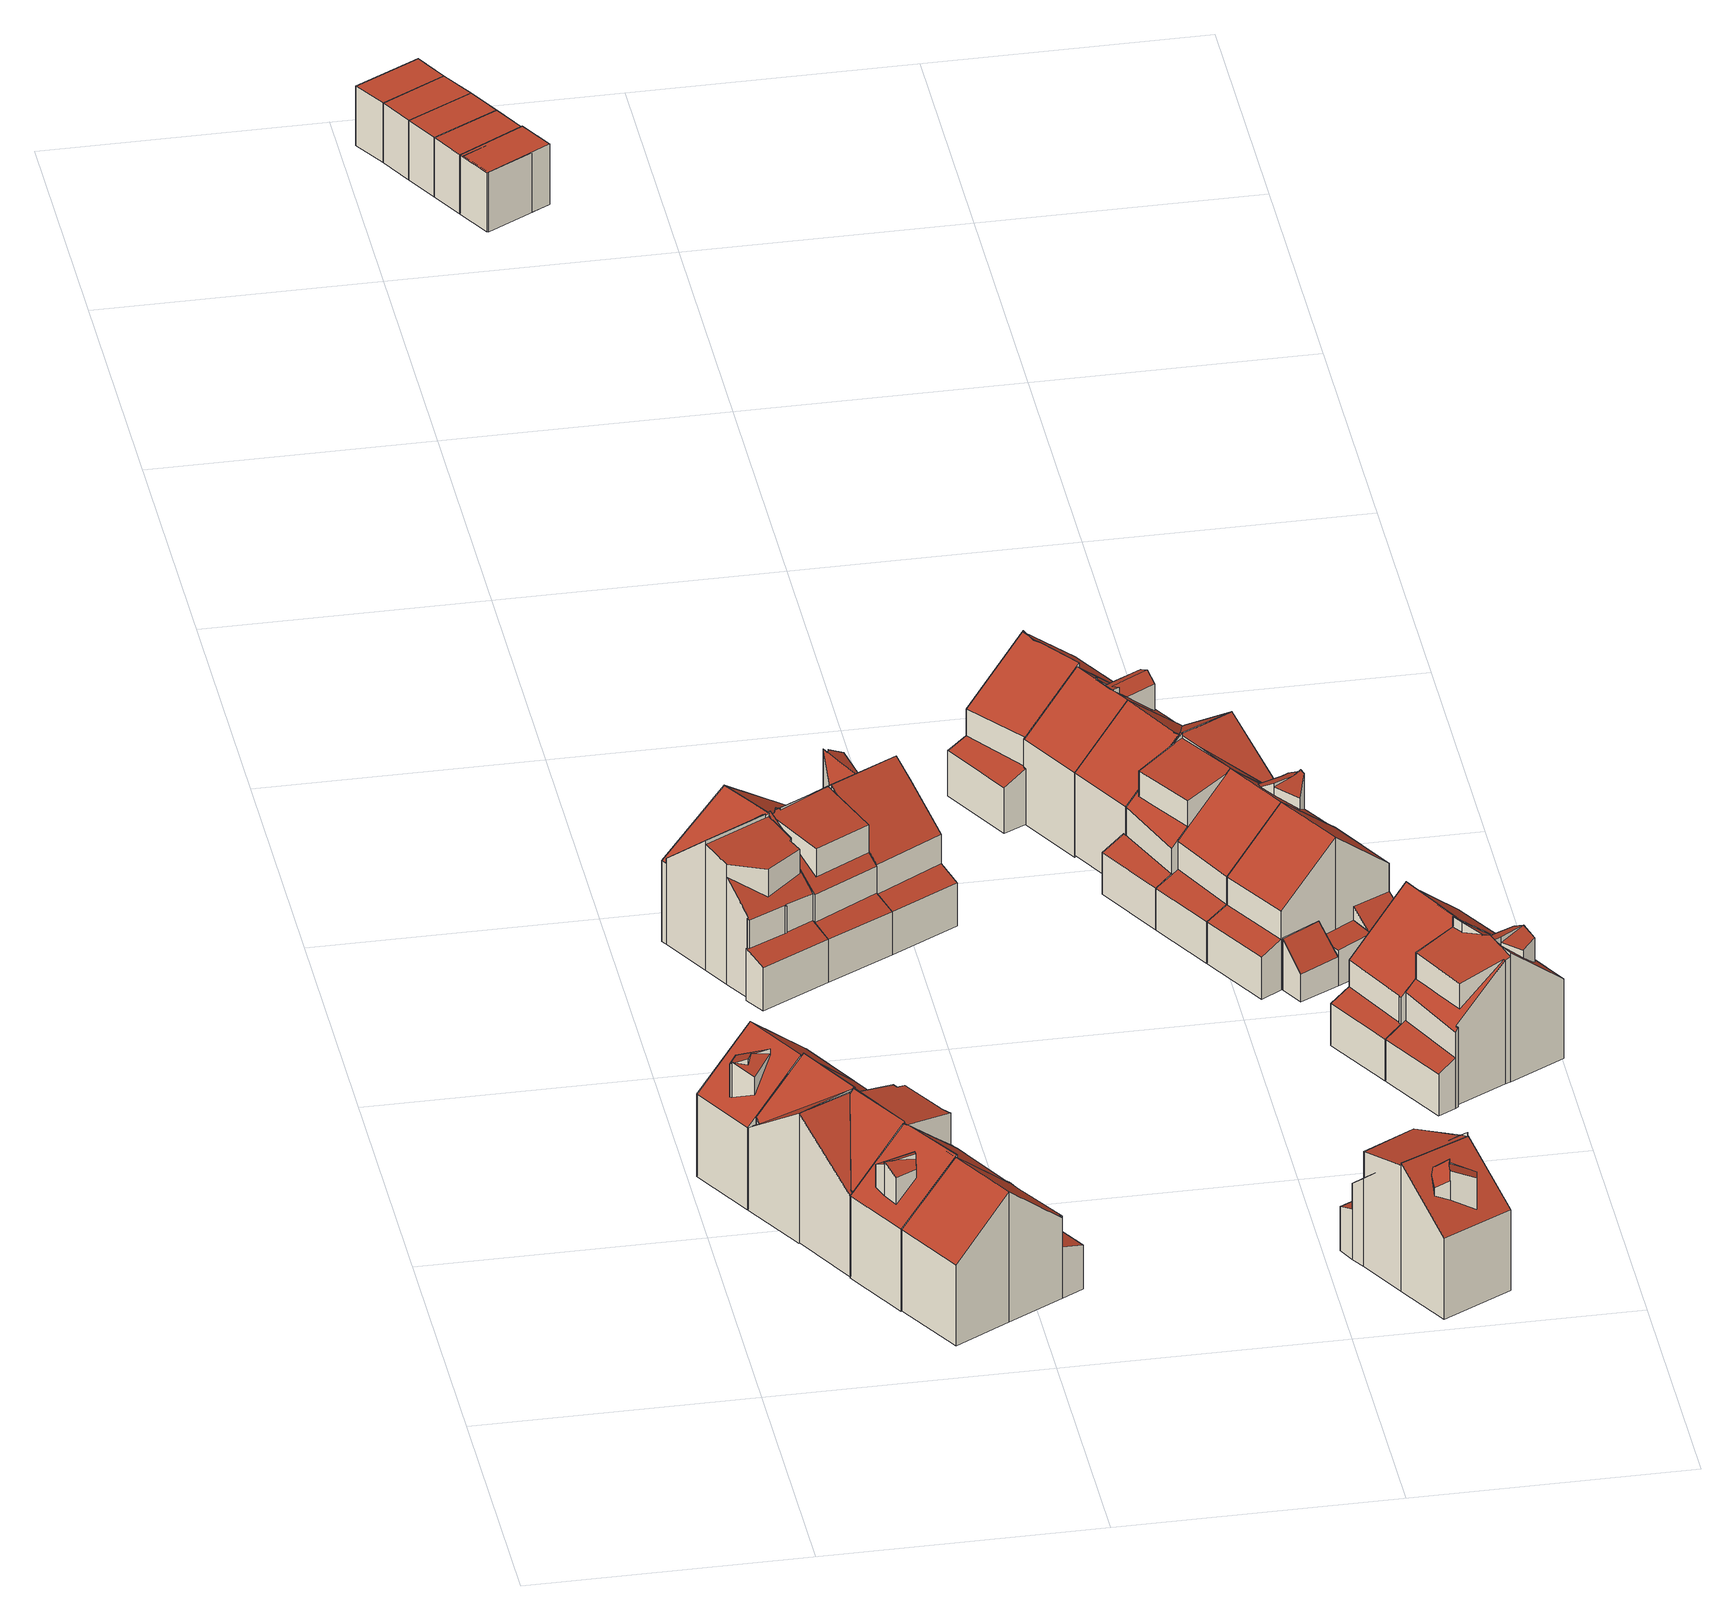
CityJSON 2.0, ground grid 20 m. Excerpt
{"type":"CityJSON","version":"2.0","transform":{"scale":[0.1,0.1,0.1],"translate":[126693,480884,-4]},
"CityObjects":{
"building1":{"type":"Building","attributes":{"b3_dak_type":"slanted","b3_h_dak_50p":5.79,"b3_h_dak_70p":6.6,"b3_h_dak_max":7.45,"b3_h_dak_min":1.31,"b3_h_maaiveld":-2.91,"b3_kas_warenhuis":false,"b3_mutatie_ahn3_ahn4":true,"b3_reconstructie_onvolledig":false,"b3_rmse_lod12":1.64,"b3_rmse_lod13":1.64,"b3_rmse_lod22":0.286,"b3_val3dity_lod12":"[]","b3_val3dity_lod13":"[]","b3_val3dity_lod22":"[]","b3_volume_lod12":470.89,"b3_volume_lod13":470.89,"b3_volume_lod22":423.43,"geconstateerd":false,"oorspronkelijkbouwjaar":2020,"status":"Pand in gebruik"},"children":["building1-1"]},
"building1-1":{"type":"BuildingPart","parents":["building1"],"geometry":[{"type":"Solid","lod":"2.2","boundaries":[[[[0,1,2,3,4,5,6]],[[7,1,0,8]],[[9,2,1,7]],[[8,0,6,10]],[[11,3,2,9]],[[10,6,5,12]],[[13,4,3,11]],[[12,5,4,13]],[[14,15,16,17]],[[18,19,20,21]],[[22,23,24]],[[17,25,24]],[[26,27,28]],[[23,22,28]],[[27,26,29]],[[21,30,29]],[[21,20,21,30]],[[31,32,15,14]],[[25,17,16,19,18]],[[30,21,32,31]],[[13,11,9,7,8]],[[12,13,8,10],[20,19,16,15,32,21]],[[25,18,21,29,26,28,22,24]],[[31,14,17,24,23,28,27,29,30]]]],"semantics":{"surfaces":[{"type":"GroundSurface"},{"type":"WallSurface","on_footprint_edge":true},{"type":"WallSurface","on_footprint_edge":false},{"type":"RoofSurface"}],"values":[[0,1,1,1,1,1,1,1,2,2,2,2,2,2,2,2,2,2,2,2,3,3,3,3]]}}]},
"building2":{"type":"Building","attributes":{"b3_dak_type":"slanted","b3_h_dak_50p":5.95,"b3_h_dak_70p":6.62,"b3_h_dak_max":7.45,"b3_h_dak_min":1.3,"b3_h_maaiveld":-2.86,"b3_kas_warenhuis":false,"b3_mutatie_ahn3_ahn4":false,"b3_reconstructie_onvolledig":false,"b3_rmse_lod12":1.54,"b3_rmse_lod13":1.54,"b3_rmse_lod22":0.446,"b3_val3dity_lod12":"[]","b3_val3dity_lod13":"[]","b3_val3dity_lod22":"[]","b3_volume_lod12":470.59,"b3_volume_lod13":470.59,"b3_volume_lod22":432.98,"geconstateerd":false,"oorspronkelijkbouwjaar":2020,"status":"Pand in gebruik"},"children":["building2-1"]},
"building2-1":{"type":"BuildingPart","parents":["building2"],"geometry":[{"type":"Solid","lod":"2.2","boundaries":[[[[5,33,34,3,35,36,37,38]],[[39,40,34,33,41,42]],[[11,3,34,40]],[[43,35,3,11]],[[12,5,38,44]],[[45,46,40,39]],[[46,36,35,43]],[[42,41,47]],[[48,37,36,46,45]],[[44,38,37,48]],[[41,33,5,12]],[[46,43,11,40]],[[48,45,39,42,47]],[[41,12,44,48,47]]]],"semantics":{"surfaces":[{"type":"GroundSurface"},{"type":"WallSurface","on_footprint_edge":true},{"type":"WallSurface","on_footprint_edge":false},{"type":"RoofSurface"}],"values":[[0,1,1,1,1,2,1,2,1,1,1,3,3,3]]}}]},
"building3":{"type":"Building","attributes":{"b3_dak_type":"slanted","b3_h_dak_50p":6.34,"b3_h_dak_70p":6.74,"b3_h_dak_max":7.46,"b3_h_dak_min":0.6,"b3_h_maaiveld":-2.85,"b3_kas_warenhuis":false,"b3_mutatie_ahn3_ahn4":true,"b3_reconstructie_onvolledig":false,"b3_rmse_lod12":2.55,"b3_rmse_lod13":1.27,"b3_rmse_lod22":0.524,"b3_val3dity_lod12":"[]","b3_val3dity_lod13":"[]","b3_val3dity_lod22":"[]","b3_volume_lod12":579.75,"b3_volume_lod13":515.5,"b3_volume_lod22":491.89,"geconstateerd":false,"oorspronkelijkbouwjaar":2020,"status":"Pand in gebruik"},"children":["building3-1"]},
"building3-1":{"type":"BuildingPart","parents":["building3"],"geometry":[{"type":"Solid","lod":"2.2","boundaries":[[[[49,50,51,52,53,54,55,56,57,58,59,60,61,62,63]],[[64,56,55,65]],[[65,55,54,66]],[[67,63,62,68]],[[69,57,56,64]],[[70,71,52,51,72]],[[73,74,75,76,77]],[[44,49,63,67]],[[78,60,59,79]],[[79,59,58,80,81]],[[66,54,53,82]],[[76,75,82,83]],[[84,61,60,78]],[[85,72,51,50,86]],[[87,68,88]],[[89,90,71,70]],[[86,91,92]],[[93,84,94,95]],[[96,97,98]],[[99,94,98]],[[95,94,99,72,85]],[[91,86,50,49,44]],[[83,82,53,52,71]],[[77,76,90,89]],[[97,96,100,74,73]],[[80,58,57,69]],[[88,68,62,61,84,93]],[[81,80,100,96]],[[91,44,67,68,87,92]],[[90,76,83,71]],[[97,73,77,89,70,72,99,98]],[[81,96,98,94,84,78,79]],[[88,93,95,85,86,92,87]],[[100,80,69,64,65,66,82,75,74]]]],"semantics":{"surfaces":[{"type":"GroundSurface"},{"type":"WallSurface","on_footprint_edge":true},{"type":"WallSurface","on_footprint_edge":false},{"type":"RoofSurface"}],"values":[[0,1,1,1,1,1,2,1,1,1,1,2,1,1,2,2,2,2,2,2,2,1,1,2,2,1,1,2,3,3,3,3,3,3]]}}]},
"building4":{"type":"Building","attributes":{"b3_dak_type":"slanted","b3_h_dak_50p":5.72,"b3_h_dak_70p":6.57,"b3_h_dak_max":7.45,"b3_h_dak_min":1.29,"b3_h_maaiveld":-2.86,"b3_kas_warenhuis":false,"b3_mutatie_ahn3_ahn4":true,"b3_reconstructie_onvolledig":false,"b3_rmse_lod12":1.66,"b3_rmse_lod13":1.66,"b3_rmse_lod22":0.302,"b3_val3dity_lod12":"[]","b3_val3dity_lod13":"[]","b3_val3dity_lod22":"[]","b3_volume_lod12":468.4,"b3_volume_lod13":468.4,"b3_volume_lod22":423.15,"geconstateerd":false,"oorspronkelijkbouwjaar":2020,"status":"Pand in gebruik"},"children":["building4-1"]},
"building4-1":{"type":"BuildingPart","parents":["building4"],"geometry":[{"type":"Solid","lod":"2.2","boundaries":[[[[101,102,103,104,105,106,107]],[[108,102,101,78]],[[78,101,107,109]],[[109,107,106,67]],[[110,103,102,108]],[[67,106,105,111]],[[112,113,114,115]],[[116,117,118]],[[115,119,118]],[[120,104,103,110]],[[121,122,123,124]],[[124,123,125,116]],[[119,115,114,122,121]],[[111,105,104,120,126]],[[117,116,125,127,128]],[[128,127,113,112]],[[126,120,129]],[[119,121,124,116,118]],[[126,129,109,67,111],[114,113,127,125,123,122]],[[128,112,115,118,117]],[[109,129,120,110,108,78]]]],"semantics":{"surfaces":[{"type":"GroundSurface"},{"type":"WallSurface","on_footprint_edge":true},{"type":"WallSurface","on_footprint_edge":false},{"type":"RoofSurface"}],"values":[[0,1,1,1,1,1,2,2,2,1,2,2,2,1,2,2,2,3,3,3,3]]}}]},
"building5":{"type":"Building","attributes":{"b3_dak_type":"slanted","b3_h_dak_50p":5.1,"b3_h_dak_70p":6.08,"b3_h_dak_max":7.45,"b3_h_dak_min":0.68,"b3_h_maaiveld":-2.83,"b3_kas_warenhuis":false,"b3_mutatie_ahn3_ahn4":false,"b3_reconstructie_onvolledig":false,"b3_rmse_lod12":2.27,"b3_rmse_lod13":1.32,"b3_rmse_lod22":0.0343,"b3_val3dity_lod12":"[]","b3_val3dity_lod13":"[]","b3_val3dity_lod22":"[]","b3_volume_lod12":557.76,"b3_volume_lod13":527.18,"b3_volume_lod22":480.89,"geconstateerd":false,"oorspronkelijkbouwjaar":2020,"status":"Pand in gebruik"},"children":["building5-1"]},
"building5-1":{"type":"BuildingPart","parents":["building5"],"geometry":[{"type":"Solid","lod":"2.2","boundaries":[[[[130,131,132,133,134,135,136,137,138,139]],[[140,139,138,141]],[[142,143,144,145]],[[110,135,134,146]],[[147,131,130,148,149]],[[149,148,150,151]],[[152,136,135,110]],[[153,132,131,147]],[[111,133,132,153]],[[148,130,139,140]],[[146,134,133,111]],[[141,138,137,144]],[[145,144,137,136,152]],[[154,155,143,142]],[[151,150,155,154]],[[146,111,153,147]],[[155,150,148,140,141,144,143]],[[151,154,142,145,152,110,146,147,149]]]],"semantics":{"surfaces":[{"type":"GroundSurface"},{"type":"WallSurface","on_footprint_edge":true},{"type":"WallSurface","on_footprint_edge":false},{"type":"RoofSurface"}],"values":[[0,1,2,1,1,2,1,1,1,1,1,1,1,2,2,3,3,3]]}}]},
"building6":{"type":"Building","attributes":{"b3_dak_type":"slanted","b3_h_dak_50p":6.31,"b3_h_dak_70p":6.73,"b3_h_dak_max":7.43,"b3_h_dak_min":0.63,"b3_h_maaiveld":-2.79,"b3_kas_warenhuis":false,"b3_mutatie_ahn3_ahn4":false,"b3_reconstructie_onvolledig":false,"b3_rmse_lod12":2.61,"b3_rmse_lod13":1.13,"b3_rmse_lod22":0.12,"b3_val3dity_lod12":"[]","b3_val3dity_lod13":"[]","b3_val3dity_lod22":"[]","b3_volume_lod12":569.66,"b3_volume_lod13":520.81,"b3_volume_lod22":484.26,"geconstateerd":false,"oorspronkelijkbouwjaar":2020,"status":"Pand in gebruik"},"children":["building6-1"]},
"building6-1":{"type":"BuildingPart","parents":["building6"],"geometry":[{"type":"Solid","lod":"2.2","boundaries":[[[[156,157,158,159,160,161,162,163,164,165,166,167,168]],[[169,170,171,172]],[[173,174,170,169]],[[175,158,157,176]],[[177,159,158,175]],[[178,165,164,179]],[[180,181,182,183]],[[179,164,163,184]],[[183,182,161,160,185]],[[186,187,162,161,182]],[[188,189,190]],[[176,191,190]],[[192,193,194,195]],[[196,185,160,159,177]],[[184,163,162,187]],[[197,167,166,198,199]],[[193,168,167,197]],[[198,166,165,178]],[[199,198,200,201]],[[172,171,187,186]],[[202,203,204,205,206]],[[203,156,168,193,192]],[[205,204,185,196]],[[207,208,181,180]],[[201,200,174,173]],[[191,176,157,156,203,202]],[[206,205,209]],[[189,188,209]],[[195,194,208,207]],[[195,207,180,183,185,204,203,192]],[[174,200,198,178,179,184,187,171,170]],[[206,209,188,190,191,202]],[[189,209,205,196,177,175,176,190]],[[208,194,193,197,199,201,173,169,172,186,182,181]]]],"semantics":{"surfaces":[{"type":"GroundSurface"},{"type":"WallSurface","on_footprint_edge":false},{"type":"WallSurface","on_footprint_edge":true},{"type":"RoofSurface"}],"values":[[0,1,1,2,2,2,1,2,2,2,1,1,1,2,2,2,2,2,1,1,1,2,1,1,1,2,1,1,1,3,3,3,3,3]]}}]},
"building7":{"type":"Building","attributes":{"b3_dak_type":"slanted","b3_h_dak_50p":6.31,"b3_h_dak_70p":6.72,"b3_h_dak_max":7.45,"b3_h_dak_min":0.61,"b3_h_maaiveld":-2.8,"b3_kas_warenhuis":false,"b3_mutatie_ahn3_ahn4":true,"b3_reconstructie_onvolledig":false,"b3_rmse_lod12":2.56,"b3_rmse_lod13":1.12,"b3_rmse_lod22":0.126,"b3_val3dity_lod12":"[]","b3_val3dity_lod13":"[]","b3_val3dity_lod22":"[]","b3_volume_lod12":567.32,"b3_volume_lod13":522.47,"b3_volume_lod22":487.91,"geconstateerd":false,"oorspronkelijkbouwjaar":2020,"status":"Pand in gebruik"},"children":["building7-1"]},
"building7-1":{"type":"BuildingPart","parents":["building7"],"geometry":[{"type":"Solid","lod":"2.2","boundaries":[[[[210,211,163,212,213,159,214,215,216,217]],[[218,219,220]],[[221,222,223]],[[224,225,223]],[[226,227,228]],[[222,221,228]],[[229,214,159,177]],[[230,212,163,184]],[[184,163,211,231]],[[232,233,234]],[[225,216,215,233,232]],[[233,215,214,229]],[[177,159,213,220]],[[220,213,212,230,235]],[[234,236,226]],[[237,238,239]],[[240,219,218,239]],[[238,237,241,242]],[[242,241,217,216,225,224]],[[243,244,210,217,241]],[[231,211,210,244]],[[227,226,236,245,246]],[[219,240,247]],[[246,245,247]],[[235,230,244,243]],[[234,226,228,221,223,225,232]],[[219,247,245,236,234,233,229,177,220]],[[244,230,184,231]],[[246,247,240,239,238,242,224,223,222,228,227]],[[235,243,241,237,239,218,220]]]],"semantics":{"surfaces":[{"type":"GroundSurface"},{"type":"WallSurface","on_footprint_edge":false},{"type":"WallSurface","on_footprint_edge":true},{"type":"RoofSurface"}],"values":[[0,1,1,1,1,1,2,2,2,1,2,2,2,2,1,1,1,1,2,2,2,1,1,1,1,3,3,3,3,3]]}}]},
"building8":{"type":"Building","attributes":{"b3_dak_type":"slanted","b3_h_dak_50p":5.5,"b3_h_dak_70p":6.53,"b3_h_dak_max":7.46,"b3_h_dak_min":0.61,"b3_h_maaiveld":-2.78,"b3_kas_warenhuis":false,"b3_mutatie_ahn3_ahn4":true,"b3_reconstructie_onvolledig":false,"b3_rmse_lod12":2.54,"b3_rmse_lod13":1.35,"b3_rmse_lod22":0.0674,"b3_val3dity_lod12":"[]","b3_val3dity_lod13":"[]","b3_val3dity_lod22":"[]","b3_volume_lod12":577.76,"b3_volume_lod13":533.74,"b3_volume_lod22":483.46,"geconstateerd":false,"oorspronkelijkbouwjaar":2020,"status":"Pand in gebruik"},"children":["building8-1"]},
"building8-1":{"type":"BuildingPart","parents":["building8"],"geometry":[{"type":"Solid","lod":"2.2","boundaries":[[[[248,249,250,251,252,211,210,253,214]],[[254,255,256,257]],[[257,256,258]],[[259,260,261,262]],[[263,252,251,261]],[[264,248,214,229]],[[262,261,251,250,265]],[[231,211,252,263]],[[260,210,211,231]],[[265,250,249,266]],[[229,214,253,267]],[[267,253,210,260,259]],[[266,249,248,264]],[[268,269,270]],[[271,272,270]],[[269,268,273]],[[274,275,255,254]],[[272,271,275,274]],[[260,231,263,261]],[[266,267,259,262,265]],[[258,273,276,254,257]],[[272,274,254,276,273,268,270]],[[267,266,264,229],[271,270,269,273,258,256,255,275]]]],"semantics":{"surfaces":[{"type":"GroundSurface"},{"type":"WallSurface","on_footprint_edge":false},{"type":"WallSurface","on_footprint_edge":true},{"type":"RoofSurface"}],"values":[[0,1,1,1,2,2,2,2,2,2,2,2,2,1,1,1,1,1,3,3,3,3,3]]}}]},
"building9":{"type":"Building","attributes":{"b3_dak_type":"slanted","b3_h_dak_50p":6.37,"b3_h_dak_70p":6.71,"b3_h_dak_max":7.44,"b3_h_dak_min":0.67,"b3_h_maaiveld":-2.83,"b3_kas_warenhuis":false,"b3_mutatie_ahn3_ahn4":false,"b3_reconstructie_onvolledig":false,"b3_rmse_lod12":2.59,"b3_rmse_lod13":1.27,"b3_rmse_lod22":0.125,"b3_val3dity_lod12":"[]","b3_val3dity_lod13":"[]","b3_val3dity_lod22":"[]","b3_volume_lod12":592.82,"b3_volume_lod13":550.55,"b3_volume_lod22":502.26,"geconstateerd":false,"oorspronkelijkbouwjaar":2020,"status":"Pand in gebruik"},"children":["building9-1"]},
"building9-1":{"type":"BuildingPart","parents":["building9"],"geometry":[{"type":"Solid","lod":"2.2","boundaries":[[[[277,278,279,280,281,282,283,284,285,286,287]],[[288,289,290,291]],[[292,281,280,293]],[[294,282,281,292,295]],[[293,280,279,296]],[[297,298,299,300]],[[298,297,301]],[[302,286,285,303]],[[304,305,289,288]],[[303,285,284,306,307]],[[308,291,290,309]],[[291,308,310]],[[300,311,310]],[[311,300,299,305,304]],[[312,313,287,286,302]],[[314,315,316,317]],[[317,316,277,287,313]],[[296,279,278,318]],[[319,320,283,282,294]],[[315,314,321]],[[320,319,321]],[[322,318,278,277,316]],[[306,284,283,320]],[[307,306,313,312]],[[295,292,318,322]],[[300,310,308,309,323,301,297]],[[311,304,288,291,310]],[[318,292,293,296]],[[313,306,320,321,314,317]],[[307,312,302,303],[299,298,301,323,309,290,289,305]],[[295,322,316,315,321,319,294]]]],"semantics":{"surfaces":[{"type":"GroundSurface"},{"type":"WallSurface","on_footprint_edge":false},{"type":"WallSurface","on_footprint_edge":true},{"type":"RoofSurface"}],"values":[[0,1,2,2,2,1,1,2,1,2,1,1,1,1,2,1,2,2,2,1,1,2,2,1,1,3,3,3,3,3,3]]}}]},
"building10":{"type":"Building","attributes":{"b3_dak_type":"multiple horizontal","b3_h_dak_50p":1.91,"b3_h_dak_70p":1.93,"b3_h_dak_max":2.13,"b3_h_dak_min":1.76,"b3_h_maaiveld":-2.81,"b3_kas_warenhuis":false,"b3_mutatie_ahn3_ahn4":false,"b3_reconstructie_onvolledig":false,"b3_rmse_lod12":0.0413,"b3_rmse_lod13":0.0413,"b3_rmse_lod22":0.0401,"b3_val3dity_lod12":"[]","b3_val3dity_lod13":"[]","b3_val3dity_lod22":"[]","b3_volume_lod12":68.98,"b3_volume_lod13":68.98,"b3_volume_lod22":68.89,"geconstateerd":false,"oorspronkelijkbouwjaar":1985,"status":"Pand in gebruik"},"children":["building10-1"]},
"building10-1":{"type":"BuildingPart","parents":["building10"],"geometry":[{"type":"Solid","lod":"2.2","boundaries":[[[[324,325,326,327]],[[328,325,324,329]],[[329,324,327,330]],[[331,326,325,328]],[[330,327,326,331]],[[330,331,328,329]]]],"semantics":{"surfaces":[{"type":"GroundSurface"},{"type":"WallSurface","on_footprint_edge":true},{"type":"RoofSurface"}],"values":[[0,1,1,1,1,2]]}}]},
"building11":{"type":"Building","attributes":{"b3_dak_type":"multiple horizontal","b3_h_dak_50p":1.9,"b3_h_dak_70p":1.92,"b3_h_dak_max":2.19,"b3_h_dak_min":1.8,"b3_h_maaiveld":-2.81,"b3_kas_warenhuis":false,"b3_mutatie_ahn3_ahn4":false,"b3_reconstructie_onvolledig":false,"b3_rmse_lod12":0.0445,"b3_rmse_lod13":0.0445,"b3_rmse_lod22":0.0425,"b3_val3dity_lod12":"[]","b3_val3dity_lod13":"[]","b3_val3dity_lod22":"[]","b3_volume_lod12":69.03,"b3_volume_lod13":69.03,"b3_volume_lod22":68.92,"geconstateerd":false,"oorspronkelijkbouwjaar":1985,"status":"Pand in gebruik"},"children":["building11-1"]},
"building11-1":{"type":"BuildingPart","parents":["building11"],"geometry":[{"type":"Solid","lod":"2.2","boundaries":[[[[332,325,324,333]],[[328,325,332,334]],[[334,332,333,335]],[[329,324,325,328]],[[335,333,324,329]],[[335,329,328,334]]]],"semantics":{"surfaces":[{"type":"GroundSurface"},{"type":"WallSurface","on_footprint_edge":true},{"type":"RoofSurface"}],"values":[[0,1,1,1,1,2]]}}]},
"building12":{"type":"Building","attributes":{"b3_dak_type":"multiple horizontal","b3_h_dak_50p":1.9,"b3_h_dak_70p":1.92,"b3_h_dak_max":2.02,"b3_h_dak_min":1.79,"b3_h_maaiveld":-2.81,"b3_kas_warenhuis":false,"b3_mutatie_ahn3_ahn4":false,"b3_reconstructie_onvolledig":false,"b3_rmse_lod12":0.0365,"b3_rmse_lod13":0.0365,"b3_rmse_lod22":0.0341,"b3_val3dity_lod12":"[]","b3_val3dity_lod13":"[]","b3_val3dity_lod22":"[]","b3_volume_lod12":68.98,"b3_volume_lod13":68.98,"b3_volume_lod22":68.9,"geconstateerd":false,"oorspronkelijkbouwjaar":1985,"status":"Pand in gebruik"},"children":["building12-1"]},
"building12-1":{"type":"BuildingPart","parents":["building12"],"geometry":[{"type":"Solid","lod":"2.2","boundaries":[[[[336,332,333,337]],[[334,332,336,338]],[[338,336,337,339]],[[335,333,332,334]],[[339,337,333,335]],[[339,335,334,338]]]],"semantics":{"surfaces":[{"type":"GroundSurface"},{"type":"WallSurface","on_footprint_edge":true},{"type":"RoofSurface"}],"values":[[0,1,1,1,1,2]]}}]},
"building13":{"type":"Building","attributes":{"b3_dak_type":"multiple horizontal","b3_h_dak_50p":1.9,"b3_h_dak_70p":1.92,"b3_h_dak_max":2.1,"b3_h_dak_min":1.82,"b3_h_maaiveld":-2.81,"b3_kas_warenhuis":false,"b3_mutatie_ahn3_ahn4":false,"b3_reconstructie_onvolledig":false,"b3_rmse_lod12":0.0391,"b3_rmse_lod13":0.0391,"b3_rmse_lod22":0.0359,"b3_val3dity_lod12":"[]","b3_val3dity_lod13":"[]","b3_val3dity_lod22":"[]","b3_volume_lod12":69.06,"b3_volume_lod13":69.06,"b3_volume_lod22":68.95,"geconstateerd":false,"oorspronkelijkbouwjaar":1985,"status":"Pand in gebruik"},"children":["building13-1"]},
"building13-1":{"type":"BuildingPart","parents":["building13"],"geometry":[{"type":"Solid","lod":"2.2","boundaries":[[[[337,340,341,336]],[[342,340,337,339]],[[343,341,340,342]],[[339,337,336,338]],[[338,336,341,343]],[[338,343,342,339]]]],"semantics":{"surfaces":[{"type":"GroundSurface"},{"type":"WallSurface","on_footprint_edge":true},{"type":"RoofSurface"}],"values":[[0,1,1,1,1,2]]}}]},
"building14":{"type":"Building","attributes":{"b3_dak_type":"slanted","b3_h_dak_50p":5.07,"b3_h_dak_70p":6.05,"b3_h_dak_max":7.44,"b3_h_dak_min":0.56,"b3_h_maaiveld":-2.97,"b3_kas_warenhuis":false,"b3_mutatie_ahn3_ahn4":false,"b3_reconstructie_onvolledig":false,"b3_rmse_lod12":2.38,"b3_rmse_lod13":1.23,"b3_rmse_lod22":0.0497,"b3_val3dity_lod12":"[]","b3_val3dity_lod13":"[]","b3_val3dity_lod22":"[]","b3_volume_lod12":564.44,"b3_volume_lod13":525.5,"b3_volume_lod22":486.14,"geconstateerd":false,"oorspronkelijkbouwjaar":2020,"status":"Pand in gebruik"},"children":["building14-1"]},
"building14-1":{"type":"BuildingPart","parents":["building14"],"geometry":[{"type":"Solid","lod":"2.2","boundaries":[[[[344,345,346,347,348,349,350,351,352,353]],[[354,348,347,355]],[[356,357,358]],[[359,354,358]],[[360,352,351,361]],[[361,351,350,362]],[[363,346,345,364]],[[365,353,352,360]],[[355,347,346,363]],[[366,367,349,348,354,359]],[[368,369,367,366]],[[362,350,349,367]],[[357,356,370]],[[364,371,370]],[[371,364,345,344,369,368]],[[369,344,353,365]],[[364,370,356,358,354,355,363]],[[371,368,366,359,358,357,370]],[[369,365,360,361,362,367]]]],"semantics":{"surfaces":[{"type":"GroundSurface"},{"type":"WallSurface","on_footprint_edge":true},{"type":"WallSurface","on_footprint_edge":false},{"type":"RoofSurface"}],"values":[[0,1,2,2,1,1,1,1,1,1,2,1,2,2,1,1,3,3,3]]}}]},
"building15":{"type":"Building","attributes":{"b3_dak_type":"multiple horizontal","b3_h_dak_50p":1.95,"b3_h_dak_70p":1.96,"b3_h_dak_max":2.13,"b3_h_dak_min":1.84,"b3_h_maaiveld":-2.81,"b3_kas_warenhuis":false,"b3_mutatie_ahn3_ahn4":false,"b3_reconstructie_onvolledig":false,"b3_rmse_lod12":0.0426,"b3_rmse_lod13":0.0426,"b3_rmse_lod22":0.0413,"b3_val3dity_lod12":"[]","b3_val3dity_lod13":"[]","b3_val3dity_lod22":"[]","b3_volume_lod12":74.94,"b3_volume_lod13":74.94,"b3_volume_lod22":74.86,"geconstateerd":false,"oorspronkelijkbouwjaar":1985,"status":"Pand in gebruik"},"children":["building15-1"]},
"building15-1":{"type":"BuildingPart","parents":["building15"],"geometry":[{"type":"Solid","lod":"2.2","boundaries":[[[[372,341,340,373]],[[343,341,372,374]],[[374,372,373,375]],[[376,340,341,343]],[[375,373,340,376]],[[375,376,343,374]]]],"semantics":{"surfaces":[{"type":"GroundSurface"},{"type":"WallSurface","on_footprint_edge":true},{"type":"RoofSurface"}],"values":[[0,1,1,1,1,2]]}}]},
"building16":{"type":"Building","attributes":{"b3_dak_type":"multiple horizontal","b3_h_dak_50p":1.9,"b3_h_dak_70p":1.92,"b3_h_dak_max":2.08,"b3_h_dak_min":1.74,"b3_h_maaiveld":-2.8,"b3_kas_warenhuis":false,"b3_mutatie_ahn3_ahn4":false,"b3_reconstructie_onvolledig":false,"b3_rmse_lod12":0.0402,"b3_rmse_lod13":0.0402,"b3_rmse_lod22":0.0395,"b3_val3dity_lod12":"[]","b3_val3dity_lod13":"[]","b3_val3dity_lod22":"[]","b3_volume_lod12":65.91,"b3_volume_lod13":65.91,"b3_volume_lod22":65.81,"geconstateerd":false,"oorspronkelijkbouwjaar":1900,"status":"Pand ten onrechte opgevoerd"},"children":["building16-1"]},
"building16-1":{"type":"BuildingPart","parents":["building16"],"geometry":[{"type":"Solid","lod":"2.2","boundaries":[[[[377,378,379,373]],[[380,378,377,381]],[[381,377,373,382]],[[383,379,378,380]],[[382,373,379,383]],[[382,383,380,381]]]],"semantics":{"surfaces":[{"type":"GroundSurface"},{"type":"WallSurface","on_footprint_edge":true},{"type":"RoofSurface"}],"values":[[0,1,1,1,1,2]]}}]},
"building17":{"type":"Building","attributes":{"b3_dak_type":"slanted","b3_h_dak_50p":5.98,"b3_h_dak_70p":6.68,"b3_h_dak_max":7.45,"b3_h_dak_min":3.43,"b3_h_maaiveld":-3.07,"b3_kas_warenhuis":false,"b3_mutatie_ahn3_ahn4":false,"b3_reconstructie_onvolledig":false,"b3_rmse_lod12":1.45,"b3_rmse_lod13":1.45,"b3_rmse_lod22":0.0523,"b3_val3dity_lod12":"[]","b3_val3dity_lod13":"[]","b3_val3dity_lod22":"[]","b3_volume_lod12":479.78,"b3_volume_lod13":479.78,"b3_volume_lod22":432.92,"geconstateerd":false,"oorspronkelijkbouwjaar":2020,"status":"Pand in gebruik"},"children":["building17-1"]},
"building17-1":{"type":"BuildingPart","parents":["building17"],"geometry":[{"type":"Solid","lod":"2.2","boundaries":[[[[384,385,386,387,388,389]],[[390,391,392,393]],[[394,395,391,390]],[[396,386,385,397]],[[398,384,389,355]],[[399,387,386,396]],[[355,389,388,400]],[[400,388,387,399]],[[401,402,403]],[[395,394,403]],[[397,385,384,398]],[[404,405,406]],[[392,391,406]],[[407,408,409]],[[405,404,410,411]],[[411,410,412,413]],[[408,414,415]],[[413,412,415]],[[402,401,414,408,407]],[[411,393,392,406,405]],[[408,415,412,410,404,406,391,395,397,398,355,400,409]],[[402,407,409,400,399,396,397,395,403]],[[414,401,403,394,390,393,411,413,415]]]],"semantics":{"surfaces":[{"type":"GroundSurface"},{"type":"WallSurface","on_footprint_edge":false},{"type":"WallSurface","on_footprint_edge":true},{"type":"RoofSurface"}],"values":[[0,1,1,2,2,2,2,2,1,1,2,1,1,1,1,1,1,1,1,3,3,3,3]]}}]},
"building18":{"type":"Building","attributes":{"b3_dak_type":"slanted","b3_h_dak_50p":6.02,"b3_h_dak_70p":6.68,"b3_h_dak_max":7.47,"b3_h_dak_min":3.61,"b3_h_maaiveld":-2.94,"b3_kas_warenhuis":false,"b3_mutatie_ahn3_ahn4":true,"b3_reconstructie_onvolledig":false,"b3_rmse_lod12":1.26,"b3_rmse_lod13":1.26,"b3_rmse_lod22":0.0312,"b3_val3dity_lod12":"[]","b3_val3dity_lod13":"[]","b3_val3dity_lod22":"[]","b3_volume_lod12":472.98,"b3_volume_lod13":472.98,"b3_volume_lod22":436.44,"geconstateerd":false,"oorspronkelijkbouwjaar":2020,"status":"Pand in gebruik"},"children":["building18-1"]},
"building18-1":{"type":"BuildingPart","parents":["building18"],"geometry":[{"type":"Solid","lod":"2.2","boundaries":[[[[416,417,418,419,420,421,422]],[[396,421,420,423]],[[424,416,422,397]],[[397,422,421,396]],[[423,420,419,425,426]],[[425,419,418,427]],[[428,429,430]],[[427,418,417,429,428]],[[429,417,416,424]],[[431,432,433]],[[426,425,432,431]],[[431,433,430,429,424,397]],[[426,431,397,396,423]],[[432,425,427,428,430,433]]]],"semantics":{"surfaces":[{"type":"GroundSurface"},{"type":"WallSurface","on_footprint_edge":true},{"type":"WallSurface","on_footprint_edge":false},{"type":"RoofSurface"}],"values":[[0,1,1,1,1,1,2,1,1,2,2,3,3,3]]}}]},
"building19":{"type":"Building","attributes":{"b3_dak_type":"slanted","b3_h_dak_50p":6.25,"b3_h_dak_70p":6.79,"b3_h_dak_max":7.45,"b3_h_dak_min":0.52,"b3_h_maaiveld":-2.66,"b3_kas_warenhuis":false,"b3_mutatie_ahn3_ahn4":true,"b3_reconstructie_onvolledig":false,"b3_rmse_lod12":2.64,"b3_rmse_lod13":1.14,"b3_rmse_lod22":0.162,"b3_val3dity_lod12":"[]","b3_val3dity_lod13":"[]","b3_val3dity_lod22":"[]","b3_volume_lod12":564.94,"b3_volume_lod13":517.68,"b3_volume_lod22":479.53,"geconstateerd":false,"oorspronkelijkbouwjaar":2020,"status":"Pand in gebruik"},"children":["building19-1"]},
"building19-1":{"type":"BuildingPart","parents":["building19"],"geometry":[{"type":"Solid","lod":"2.2","boundaries":[[[[434,435,436,437,438,439,440,441,442,443,444]],[[445,446,435,434,447,423]],[[448,443,442,449]],[[449,442,441,450]],[[423,447,450,451]],[[452,444,443,448]],[[447,434,444,452]],[[427,436,435,446]],[[453,437,436,427]],[[454,438,437,453]],[[455,456,457]],[[458,459,460,457]],[[460,459,446,445]],[[461,462,440,439,463]],[[451,450,441,440,462]],[[463,439,438,454,464]],[[464,454,465]],[[459,458,466]],[[456,455,462,461]],[[447,452,448,449,450]],[[459,466,463,464,465]],[[459,465,454,453,427,446]],[[462,455,457,460,445,423,451]],[[456,461,463,466,458,457]]]],"semantics":{"surfaces":[{"type":"GroundSurface"},{"type":"WallSurface","on_footprint_edge":true},{"type":"WallSurface","on_footprint_edge":false},{"type":"RoofSurface"}],"values":[[0,1,1,1,2,1,1,1,1,1,2,2,2,1,1,1,2,2,2,3,3,3,3,3]]}}]},
"building20":{"type":"Building","attributes":{"b3_dak_type":"slanted","b3_h_dak_50p":0.22,"b3_h_dak_70p":0.39,"b3_h_dak_max":6.14,"b3_h_dak_min":-2.44,"b3_h_maaiveld":-2.72,"b3_kas_warenhuis":false,"b3_mutatie_ahn3_ahn4":false,"b3_reconstructie_onvolledig":false,"b3_rmse_lod12":2.23,"b3_rmse_lod13":2.23,"b3_rmse_lod22":1.69,"b3_val3dity_lod12":"[]","b3_val3dity_lod13":"[]","b3_val3dity_lod22":"[]","b3_volume_lod12":18.55,"b3_volume_lod13":18.55,"b3_volume_lod22":19.93,"geconstateerd":false,"oorspronkelijkbouwjaar":2020,"status":"Pand in gebruik"},"children":["building20-1"]},
"building20-1":{"type":"BuildingPart","parents":["building20"],"geometry":[{"type":"Solid","lod":"2.2","boundaries":[[[[467,468,469,470]],[[471,468,467,472]],[[472,467,470,473]],[[474,469,468,471]],[[473,470,469,474]],[[473,474,471,472]]]],"semantics":{"surfaces":[{"type":"GroundSurface"},{"type":"WallSurface","on_footprint_edge":true},{"type":"RoofSurface"}],"values":[[0,1,1,1,1,2]]}}]},
"building21":{"type":"Building","attributes":{"b3_dak_type":"slanted","b3_h_dak_50p":5.37,"b3_h_dak_70p":6.48,"b3_h_dak_max":7.46,"b3_h_dak_min":0.38,"b3_h_maaiveld":-2.69,"b3_kas_warenhuis":false,"b3_mutatie_ahn3_ahn4":true,"b3_reconstructie_onvolledig":false,"b3_rmse_lod12":2.65,"b3_rmse_lod13":1.36,"b3_rmse_lod22":0.0571,"b3_val3dity_lod12":"[]","b3_val3dity_lod13":"[]","b3_val3dity_lod22":"[]","b3_volume_lod12":546.51,"b3_volume_lod13":502.49,"b3_volume_lod22":453.26,"geconstateerd":false,"oorspronkelijkbouwjaar":2020,"status":"Pand in gebruik"},"children":["building21-1"]},
"building21-1":{"type":"BuildingPart","parents":["building21"],"geometry":[{"type":"Solid","lod":"2.2","boundaries":[[[[475,437,476,477,478,479,442,480]],[[481,437,475,482]],[[483,480,442,449]],[[482,475,480,483,484]],[[485,476,437,481]],[[449,442,479,486]],[[487,488,489]],[[490,491,478,477,492]],[[486,479,478,491]],[[492,477,476,485]],[[484,483,491,490]],[[493,494,495,496]],[[497,498,499,500]],[[501,502,503]],[[495,494,503]],[[494,493,498,497]],[[504,505,488,487]],[[502,506,505,504]],[[500,499,506,502,501]],[[491,483,449,486]],[[492,482,484,490]],[[502,504,487,489,496,495,503]],[[500,501,503,494,497]],[[482,492,485,481],[506,499,498,493,496,489,488,505]]]],"semantics":{"surfaces":[{"type":"GroundSurface"},{"type":"WallSurface","on_footprint_edge":true},{"type":"WallSurface","on_footprint_edge":false},{"type":"RoofSurface"}],"values":[[0,1,1,1,1,1,2,1,1,1,2,2,2,2,2,2,2,2,2,3,3,3,3,3]]}}]},
"building22":{"type":"Building","attributes":{"b3_dak_type":"slanted","b3_h_dak_50p":5.08,"b3_h_dak_70p":6.04,"b3_h_dak_max":7.44,"b3_h_dak_min":0.55,"b3_h_maaiveld":-2.71,"b3_kas_warenhuis":false,"b3_mutatie_ahn3_ahn4":false,"b3_reconstructie_onvolledig":false,"b3_rmse_lod12":2.37,"b3_rmse_lod13":1.26,"b3_rmse_lod22":0.0514,"b3_val3dity_lod12":"[]","b3_val3dity_lod13":"[]","b3_val3dity_lod22":"[]","b3_volume_lod12":543.72,"b3_volume_lod13":507.49,"b3_volume_lod22":467.1,"geconstateerd":false,"oorspronkelijkbouwjaar":2020,"status":"Pand in gebruik"},"children":["building22-1"]},
"building22-1":{"type":"BuildingPart","parents":["building22"],"geometry":[{"type":"Solid","lod":"2.2","boundaries":[[[[507,508,479,478,477,476,509,510]],[[511,476,477,492]],[[512,508,507,513]],[[490,491,513,514]],[[515,509,476,511]],[[486,479,508,512]],[[516,510,509,515]],[[492,477,478,491,490]],[[491,478,479,486]],[[514,513,507,510,516]],[[516,515,511,492]],[[491,486,512,513]],[[514,516,492,490]]]],"semantics":{"surfaces":[{"type":"GroundSurface"},{"type":"WallSurface","on_footprint_edge":true},{"type":"WallSurface","on_footprint_edge":false},{"type":"RoofSurface"}],"values":[[0,1,1,2,1,1,1,1,1,1,3,3,3]]}}]},
"building23":{"type":"Building","attributes":{"b3_dak_type":"slanted","b3_h_dak_50p":0.19,"b3_h_dak_70p":0.28,"b3_h_dak_max":1.55,"b3_h_dak_min":-2.38,"b3_h_maaiveld":-2.73,"b3_kas_warenhuis":false,"b3_mutatie_ahn3_ahn4":false,"b3_reconstructie_onvolledig":false,"b3_rmse_lod12":1.68,"b3_rmse_lod13":1.68,"b3_rmse_lod22":1.67,"b3_val3dity_lod12":"[]","b3_val3dity_lod13":"[]","b3_val3dity_lod22":"[]","b3_volume_lod12":17.38,"b3_volume_lod13":17.38,"b3_volume_lod22":17.38,"geconstateerd":false,"oorspronkelijkbouwjaar":2020,"status":"Pand in gebruik"},"children":["building23-1"]},
"building23-1":{"type":"BuildingPart","parents":["building23"],"geometry":[{"type":"Solid","lod":"2.2","boundaries":[[[[470,517,518,467]],[[519,517,470,520]],[[521,518,517,519]],[[520,470,467,522]],[[522,467,518,521]],[[522,521,519,520]]]],"semantics":{"surfaces":[{"type":"GroundSurface"},{"type":"WallSurface","on_footprint_edge":true},{"type":"RoofSurface"}],"values":[[0,1,1,1,1,2]]}}]},
"building24":{"type":"Building","attributes":{"b3_dak_type":"slanted","b3_h_dak_50p":5.13,"b3_h_dak_70p":6.03,"b3_h_dak_max":7.44,"b3_h_dak_min":0.49,"b3_h_maaiveld":-2.71,"b3_kas_warenhuis":false,"b3_mutatie_ahn3_ahn4":true,"b3_reconstructie_onvolledig":false,"b3_rmse_lod12":2.38,"b3_rmse_lod13":1.22,"b3_rmse_lod22":0.0626,"b3_val3dity_lod12":"[]","b3_val3dity_lod13":"[]","b3_val3dity_lod22":"[]","b3_volume_lod12":545.73,"b3_volume_lod13":512.67,"b3_volume_lod22":470.86,"geconstateerd":false,"oorspronkelijkbouwjaar":2020,"status":"Pand in gebruik"},"children":["building24-1"]},
"building24-1":{"type":"BuildingPart","parents":["building24"],"geometry":[{"type":"Solid","lod":"2.2","boundaries":[[[[523,524,525,526,527,528,529,530]],[[531,532,527,526,533,534]],[[535,528,527,532]],[[536,537,523,530,538]],[[539,529,528,535]],[[540,525,524,541]],[[538,532,531]],[[538,530,529,539]],[[533,526,525,540]],[[542,543,544,545]],[[534,533,543,542]],[[541,524,523,537]],[[545,544,537,536]],[[538,539,535,532]],[[545,536,538,531,534,542]],[[537,544,543,533,540,541]]]],"semantics":{"surfaces":[{"type":"GroundSurface"},{"type":"WallSurface","on_footprint_edge":true},{"type":"WallSurface","on_footprint_edge":false},{"type":"RoofSurface"}],"values":[[0,1,1,1,1,1,2,1,1,2,2,1,2,3,3,3]]}}]},
"building25":{"type":"Building","attributes":{"b3_dak_type":"slanted","b3_h_dak_50p":6.34,"b3_h_dak_70p":6.75,"b3_h_dak_max":7.45,"b3_h_dak_min":0.59,"b3_h_maaiveld":-2.67,"b3_kas_warenhuis":false,"b3_mutatie_ahn3_ahn4":true,"b3_reconstructie_onvolledig":false,"b3_rmse_lod12":2.7,"b3_rmse_lod13":1.27,"b3_rmse_lod22":0.137,"b3_val3dity_lod12":"[]","b3_val3dity_lod13":"[]","b3_val3dity_lod22":"[]","b3_volume_lod12":563.52,"b3_volume_lod13":514.12,"b3_volume_lod22":469.03,"geconstateerd":false,"oorspronkelijkbouwjaar":2020,"status":"Pand in gebruik"},"children":["building25-1"]},
"building25-1":{"type":"BuildingPart","parents":["building25"],"geometry":[{"type":"Solid","lod":"2.2","boundaries":[[[[529,546,547,548,549,550,551,552,524,553,554,555]],[[556,546,529,539]],[[557,549,548,558]],[[559,555,554,560,561]],[[539,529,555,559,562]],[[541,524,552,563]],[[564,550,549,557]],[[565,566,551,550,564]],[[567,568,547,546,556]],[[558,548,547,568]],[[569,570,571,572]],[[573,574,570,569]],[[560,554,553,575,576]],[[577,578,569]],[[578,579,580,581]],[[581,580,574,573]],[[561,560,582,583]],[[583,582,584]],[[585,586,579,578,577]],[[568,567,587]],[[586,585,587]],[[562,559,588,589]],[[572,571,590,591]],[[592,593,594]],[[591,590,594]],[[589,588,592]],[[585,595,596]],[[596,595,593,592]],[[563,552,551,566]],[[575,553,524,541]],[[576,575,566,565]],[[581,573,569,578]],[[589,592,594,590,571,570,574,580,579,586,587,567,556,539,562]],[[596,592,588,559,561,583,584,558,568,587,585]],[[593,595,585,577,569,572,591,594]],[[566,575,541,563]],[[576,565,564,557,558,584,582,560]]]],"semantics":{"surfaces":[{"type":"GroundSurface"},{"type":"WallSurface","on_footprint_edge":true},{"type":"WallSurface","on_footprint_edge":false},{"type":"RoofSurface"}],"values":[[0,1,1,1,1,1,1,1,1,1,2,2,1,2,2,2,2,2,2,2,2,2,2,2,2,2,2,2,1,1,2,3,3,3,3,3,3]]}}]},
"building26":{"type":"Building","attributes":{"b3_dak_type":"slanted","b3_h_dak_50p":0.25,"b3_h_dak_70p":1.06,"b3_h_dak_max":6.1,"b3_h_dak_min":-2.46,"b3_h_maaiveld":-2.72,"b3_kas_warenhuis":false,"b3_mutatie_ahn3_ahn4":false,"b3_reconstructie_onvolledig":false,"b3_rmse_lod12":2.32,"b3_rmse_lod13":2.32,"b3_rmse_lod22":1.79,"b3_val3dity_lod12":"[]","b3_val3dity_lod13":"[]","b3_val3dity_lod22":"[]","b3_volume_lod12":25.6,"b3_volume_lod13":25.6,"b3_volume_lod22":21.72,"geconstateerd":false,"oorspronkelijkbouwjaar":2020,"status":"Pand in gebruik"},"children":["building26-1"]},
"building26-1":{"type":"BuildingPart","parents":["building26"],"geometry":[{"type":"Solid","lod":"2.2","boundaries":[[[[518,517,509,597]],[[598,517,518,599]],[[599,518,597,600]],[[601,509,517,598]],[[600,597,509,601]],[[600,601,598,599]]]],"semantics":{"surfaces":[{"type":"GroundSurface"},{"type":"WallSurface","on_footprint_edge":true},{"type":"RoofSurface"}],"values":[[0,1,1,1,1,2]]}}]}
},
"vertices":[
[46,295,11],[86,317,11],[88,315,11],[112,270,11],[72,248,11],[32,226,11],[6,273,11],[86,317,76],[46,295,115],[88,315,76],[6,273,76],[112,270,76],[32,226,76],[72,248,115],[25,255,109],[25,255,83],[26,254,83],[26,254,110],[40,245,103],[40,245,89],[54,264,107],[54,264,108],[37,253,108],[37,253,113],[28,254,110],[26,254,111],[41,263,111],[41,263,109],[40,261,110],[44,263,110],[54,264,112],[33,276,102],[33,276,97],
[38,229,11],[74,249,11],[138,223,11],[100,201,11],[98,201,11],[58,179,11],[74,249,116],[74,249,114],[38,229,76],[38,229,82],[138,223,76],[58,179,114],[100,201,116],[100,201,114],[39,223,80],[98,201,115],
[58,179,12],[96,199,12],[99,201,12],[129,218,12],[136,221,12],[138,223,12],[137,225,12],[153,234,12],[182,182,12],[167,174,12],[166,173,12],[165,176,12],[125,154,12],[86,132,12],[84,131,12],[153,234,46],[137,225,53],[138,223,53],[84,131,76],[86,132,76],[182,182,46],[129,218,104],[129,218,85],[99,201,112],[156,186,102],[156,186,54],[137,219,54],[137,219,79],[137,219,102],[165,176,76],[166,173,76],[167,174,53],[167,174,75],[136,221,54],[136,221,79],[125,154,114],[99,201,116],[96,199,113],[85,135,78],[86,132,78],[131,215,104],[131,215,84],[96,199,114],[86,141,81],[125,154,115],[125,155,114],[125,155,115],[161,180,77],[161,180,102],[127,157,111],[125,155,112],[161,180,53],
[165,176,11],[169,168,11],[191,128,11],[152,107,11],[110,84,11],[84,131,11],[124,153,11],[169,168,76],[124,153,115],[191,128,76],[110,84,76],[125,111,105],[125,111,98],[126,119,102],[126,119,108],[104,115,109],[104,115,111],[113,117,110],[126,119,112],[152,107,113],[127,128,108],[127,128,106],[100,125,85],[100,125,103],[104,115,84],[152,107,116],[110,103,84],[110,103,105],[127,150,115],
[218,79,12],[178,57,12],[138,34,12],[110,84,12],[151,106,12],[191,128,12],[189,131,12],[192,132,12],[205,139,12],[234,88,12],[234,88,47],[205,139,47],[196,123,74],[196,123,53],[192,132,53],[192,132,74],[151,106,115],[178,57,115],[218,79,53],[218,79,76],[217,82,53],[217,82,76],[189,131,76],[138,34,76],[221,95,67],[221,95,49],
[57,520,12],[37,557,12],[35,561,12],[82,587,12],[105,546,12],[116,525,12],[127,505,12],[135,491,12],[86,464,12],[77,479,12],[78,480,12],[79,481,12],[68,501,12],[107,493,74],[107,493,53],[107,494,53],[107,494,75],[106,493,75],[106,493,53],[35,561,76],[37,557,76],[82,587,114],[77,479,53],[86,464,46],[115,523,106],[115,523,93],[116,525,95],[116,525,107],[135,491,46],[105,546,112],[127,505,74],[127,505,53],[101,548,112],[101,548,113],[90,549,107],[37,557,80],[68,501,107],[68,501,97],[95,496,81],[95,496,103],[105,546,115],[79,481,76],[78,480,53],[78,480,76],[79,479,53],[79,479,75],[57,520,115],[57,520,112],[102,545,112],[102,545,113],[102,545,115],[120,515,104],[120,515,85],[101,547,113],
[175,531,12],[183,517,12],[128,504,12],[104,547,12],[129,613,12],[131,610,12],[150,575,12],[171,538,12],[106,548,115],[106,548,113],[104,547,115],[114,553,114],[114,553,112],[146,572,113],[150,575,113],[150,575,112],[111,555,111],[111,555,113],[113,554,113],[129,613,76],[128,504,52],[183,517,46],[131,610,79],[131,610,76],[128,608,79],[128,504,74],[111,555,108],[131,515,81],[131,515,103],[109,544,111],[106,548,112],[171,538,81],[171,538,103],[175,531,74],[175,531,53],[109,550,111],[109,550,112],[107,549,112],
[179,641,12],[201,600,12],[208,588,12],[224,559,12],[232,544,12],[152,573,12],[158,620,110],[158,620,83],[156,625,78],[156,625,110],[154,590,103],[175,531,75],[175,531,52],[224,559,53],[224,559,76],[232,544,46],[179,641,76],[208,588,103],[201,600,115],[152,573,115],[174,590,109],[174,590,111],[174,594,108],[171,632,79],[171,632,101],[172,590,110],[160,628,107],[160,628,78],[164,607,110],
[423,82,12],[417,92,12],[411,104,12],[460,131,12],[468,118,12],[484,88,12],[492,74,12],[492,73,12],[514,35,12],[464,8,12],[442,47,12],[493,47,101],[493,47,94],[475,49,102],[475,49,109],[468,118,53],[460,131,47],[484,88,102],[468,118,73],[411,104,47],[462,32,101],[462,32,95],[472,31,91],[472,31,106],[462,44,104],[464,8,76],[514,35,76],[490,30,107],[490,30,82],[492,73,112],[492,73,113],[475,49,112],[465,49,107],[474,44,110],[472,31,114],[442,47,114],[442,47,112],[461,105,102],[461,105,80],[423,82,82],[423,82,103],[417,92,52],[492,74,115],[492,74,112],[488,78,111],[417,92,72],[464,49,107],
[71,1566,12],[25,1540,12],[11,1564,12],[58,1590,12],[25,1540,59],[71,1566,59],[58,1590,59],[11,1564,59],
[38,1516,12],[85,1542,12],[38,1516,59],[85,1542,59],
[51,1492,12],[98,1518,12],[51,1492,59],[98,1518,59],
[111,1494,12],[64,1468,12],[111,1494,59],[64,1468,59],
[269,713,10],[312,737,10],[351,759,10],[379,709,10],[341,688,10],[300,665,10],[299,665,10],[300,662,10],[284,654,10],[255,706,10],[341,688,112],[379,709,76],[317,725,115],[317,725,114],[321,720,115],[341,688,117],[284,654,46],[300,662,54],[299,665,54],[351,759,76],[312,737,114],[255,706,46],[300,665,77],[300,665,54],[269,713,73],[269,713,52],[315,729,115],[312,737,115],
[78,1443,12],[125,1469,12],[78,1443,59],[125,1469,60],[111,1494,60],
[79,1443,12],[66,1466,12],[113,1492,12],[66,1466,59],[79,1443,59],[125,1469,59],[113,1492,59],
[405,662,9],[365,640,9],[325,618,9],[299,665,9],[339,687,9],[379,709,9],[362,655,116],[362,655,111],[362,655,105],[359,666,110],[358,653,116],[358,653,115],[325,618,76],[365,640,115],[405,662,76],[299,665,76],[339,687,115],[349,669,107],[349,669,115],[357,654,115],[389,672,83],[389,672,105],[368,659,105],[350,670,116],[350,670,114],[348,671,115],[386,682,81],[386,682,110],[383,691,80],[383,691,105],[350,670,107],[357,674,107],
[405,662,11],[407,658,11],[431,615,11],[391,592,11],[351,570,11],[325,618,11],[365,640,11],[351,570,76],[405,662,77],[391,592,114],[391,592,115],[431,615,114],[407,658,79],[407,658,77],[405,658,78],[388,596,115],[388,596,111],[393,600,110],
[351,570,13],[392,593,13],[431,615,13],[457,567,13],[454,565,13],[419,546,13],[385,527,13],[373,520,13],[361,514,13],[334,564,13],[350,572,13],[392,593,116],[392,593,115],[351,570,54],[334,564,46],[361,514,46],[373,520,52],[373,520,72],[350,572,54],[457,567,76],[454,565,76],[360,571,83],[360,571,103],[388,589,111],[393,592,112],[393,592,114],[393,592,116],[385,527,104],[385,527,84],[419,546,113],[454,565,79],[402,588,108],[416,552,113],
[468,424,13],[440,409,13],[431,426,13],[458,441,13],[440,409,35],[468,424,36],[458,441,55],[431,426,54],
[417,545,13],[484,520,13],[443,498,13],[402,475,13],[387,467,13],[377,523,13],[457,567,75],[417,545,115],[377,523,54],[377,523,76],[484,520,75],[387,467,46],[452,545,105],[452,545,89],[436,544,101],[402,475,75],[402,475,53],[443,498,115],[443,526,103],[443,526,109],[443,526,112],[435,529,108],[460,520,102],[460,520,93],[466,539,81],[466,539,109],[464,541,111],[464,541,110],[458,536,110],[457,549,104],[457,549,84],[464,541,81],
[430,426,13],[415,417,13],[511,470,13],[471,448,13],[484,520,76],[415,417,46],[430,426,53],[430,426,75],[511,470,76],[471,448,115],
[484,455,13],[493,438,13],[484,455,44],[458,441,42],[493,438,43],[468,424,41],
[490,310,13],[478,303,13],[450,353,13],[464,361,13],[507,385,13],[546,406,13],[574,357,13],[534,334,13],[507,385,116],[507,385,114],[464,361,53],[464,361,74],[546,406,76],[490,310,73],[490,310,52],[534,334,115],[574,357,76],[450,353,46],[478,303,46],[489,313,73],[489,313,52],[489,312,52],[489,312,73],
[600,309,13],[560,287,13],[556,285,13],[519,265,13],[520,263,13],[518,261,13],[505,254,13],[493,312,13],[501,316,13],[529,332,13],[600,309,76],[519,265,76],[556,285,111],[529,332,111],[501,316,83],[501,316,104],[529,332,119],[505,254,46],[520,263,76],[518,261,73],[518,261,53],[560,287,115],[560,287,112],[576,327,110],[576,327,86],[571,335,86],[571,335,105],[582,318,105],[582,318,85],[493,312,54],[493,312,76],[558,312,112],[558,312,108],[558,312,105],[572,307,97],[572,307,103],[523,274,83],[523,274,103],[555,286,111],[553,308,113],[553,308,111],[556,299,113],[534,324,111],[534,324,119],[556,329,100],[556,329,104],[546,316,113],[546,316,107],[552,324,105],[551,314,110],[551,314,113],
[520,453,13],[484,455,55],[493,438,41],[520,453,41],[511,470,54]
]}
